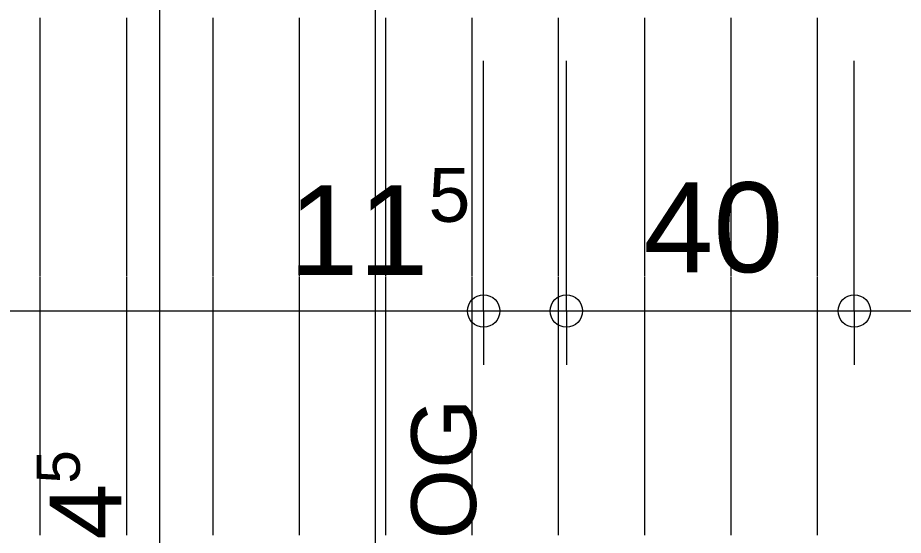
# Model space of a CAD drawing. Header units: metres. Extents: x 0.003 to 0.843, y 0.003 to 0.597.
# Drawn here: x 0.55151 to 0.57612, y 0.1414 to 0.1558 of the extents above; entities that cross this region are included whole.
import ezdxf

# ---------------------------------------------------------------- set-up
doc = ezdxf.new("R2010")
doc.units = ezdxf.units.M
doc.linetypes.add('AUSGEZOGEN', pattern=[0])
doc.linetypes.add('STRICHLINIE', pattern=[19.05, 12.7, -6.35])
for name, color, linetype, lineweight in [('Ausbau Raeume', 7, 'AUSGEZOGEN', 18), ('Detailmasse', 7, 'AUSGEZOGEN', 13), ('Vermassung Decke', 180, 'STRICHLINIE', 25), ('Werkplan- Ausfuehrungsmasse', 7, 'AUSGEZOGEN', 13)]:
    doc.layers.add(name, color=color, linetype=linetype, lineweight=lineweight)
doc.styles.add('ARIAL', font='ARIAL.TTF')

msp = doc.modelspace()

# ---------------------------------------------------------------- linework, layer by layer
at = {"layer": 'Ausbau Raeume', "color": 254, "linetype": 'AUSGEZOGEN', "lineweight": 18}
for p, q in [((0.552142, 0.148603), (0.552142, 0.155789)), ((0.554542, 0.148603), (0.554542, 0.155789)), ((0.556942, 0.148603), (0.556942, 0.155789)), ((0.559342, 0.148603), (0.559342, 0.155789)), ((0.561742, 0.148603), (0.561742, 0.155789)), ((0.564142, 0.148603), (0.564142, 0.155789)), ((0.566542, 0.148603), (0.566542, 0.155789)), ((0.568942, 0.148603), (0.568942, 0.155789)), ((0.571342, 0.148603), (0.571342, 0.155789)), ((0.573742, 0.148603), (0.573742, 0.155789)), ((0.552142, 0.141403), (0.552142, 0.148589)), ((0.554542, 0.141403), (0.554542, 0.148589)), ((0.556942, 0.141403), (0.556942, 0.148589)), ((0.559342, 0.141403), (0.559342, 0.148589)), ((0.561742, 0.141403), (0.561742, 0.148589)), ((0.564142, 0.141403), (0.564142, 0.148589)), ((0.566542, 0.141403), (0.566542, 0.148589)), ((0.568942, 0.141403), (0.568942, 0.148589)), ((0.571342, 0.141403), (0.571342, 0.148589)), ((0.573742, 0.141403), (0.573742, 0.148589))]:
    msp.add_line(p, q, dxfattribs=at)
at = {"layer": 'Detailmasse', "color": 253, "linetype": 'AUSGEZOGEN', "lineweight": 13}
msp.add_line((0.55546, 0.120097), (0.55546, 0.160997), dxfattribs=at)
at = {"layer": 'Vermassung Decke', "color": 92, "linetype": 'AUSGEZOGEN', "lineweight": 13}
msp.add_line((0.56146, 0.117097), (0.56146, 0.160997), dxfattribs=at)
at = {"layer": 'Werkplan- Ausfuehrungsmasse', "color": 7, "linetype": 'AUSGEZOGEN', "lineweight": 13}
for p, q in [((0.56446, 0.147637), (0.56446, 0.149137)), ((0.56676, 0.147637), (0.56676, 0.149137)), ((0.57476, 0.147637), (0.57476, 0.149137)), ((0.50316, 0.147637), (0.56446, 0.147637)), ((0.56446, 0.147637), (0.56446, 0.146137)), ((0.56446, 0.147637), (0.56676, 0.147637)), ((0.56676, 0.147637), (0.56676, 0.146137)), ((0.56676, 0.147637), (0.57476, 0.147637)), ((0.57476, 0.147637), (0.57476, 0.146137)), ((0.57476, 0.147637), (0.57676, 0.147637))]:
    msp.add_line(p, q, dxfattribs=at)
for points in [[(0.56446, 0.147637), (0.56446, 0.148262), (0.56446, 0.148262), (0.56446, 0.148262), (0.56446, 0.148262), (0.56446, 0.148262), (0.56446, 0.148262), (0.56446, 0.148262), (0.56446, 0.148262), (0.56446, 0.148262), (0.56446, 0.148262), (0.56446, 0.148262), (0.56446, 0.148262), (0.56446, 0.148262), (0.56446, 0.148262), (0.56446, 0.154597)], [(0.56676, 0.147637), (0.56676, 0.148262), (0.56676, 0.148262), (0.56676, 0.148262), (0.56676, 0.148262), (0.56676, 0.148262), (0.56676, 0.148262), (0.56676, 0.148262), (0.56676, 0.148262), (0.56676, 0.148262), (0.56676, 0.148262), (0.56676, 0.148262), (0.56676, 0.148262), (0.56676, 0.148262), (0.56676, 0.148262), (0.56676, 0.154597)], [(0.57476, 0.147637), (0.57476, 0.148262), (0.57476, 0.148262), (0.57476, 0.148262), (0.57476, 0.148262), (0.57476, 0.148262), (0.57476, 0.148262), (0.57476, 0.148262), (0.57476, 0.148262), (0.57476, 0.148262), (0.57476, 0.148262), (0.57476, 0.148262), (0.57476, 0.148262), (0.57476, 0.154597)]]:
    msp.add_lwpolyline(points, dxfattribs=at)
for centre in [(0.56446, 0.147637), (0.56676, 0.147637), (0.57476, 0.147637)]:
    msp.add_circle(centre, 0.00045, dxfattribs=at)

# ---------------------------------------------------------------- texts
at = {"layer": 'Detailmasse', "color": 253, "linetype": 'AUSGEZOGEN', "lineweight": 13, "attachment_point": 7, "rotation": 90, "style": 'ARIAL'}
for s, insert, char_height, width in [('5', (0.553259, 0.142834), 0.0012, 0.0006), ('2.04', (0.554426, 0.137396), 0.002, 0.001)]:
    msp.add_mtext(s, dxfattribs=dict(at, insert=insert, char_height=char_height, width=width))
at = {"layer": 'Vermassung Decke', "color": 92, "linetype": 'AUSGEZOGEN', "lineweight": 13, "insert": (0.564792, 0.124652), "char_height": 0.0018, "width": 0.0009, "attachment_point": 7, "rotation": 90, "style": 'ARIAL'}
msp.add_mtext('Balkonplatte\\~1.OG', dxfattribs=at)
at = {"layer": 'Werkplan- Ausfuehrungsmasse', "color": 7, "linetype": 'AUSGEZOGEN', "lineweight": 13, "attachment_point": 7, "style": 'ARIAL'}
for s, insert, char_height, width in [('5', (0.562928, 0.150096), 0.0015, 0.00075), ('11', (0.559044, 0.148637), 0.0025, 0.00125), ('40', (0.568901, 0.14868), 0.0025, 0.00125)]:
    msp.add_mtext(s, dxfattribs=dict(at, insert=insert, char_height=char_height, width=width))

doc.saveas('drawing.dxf')
